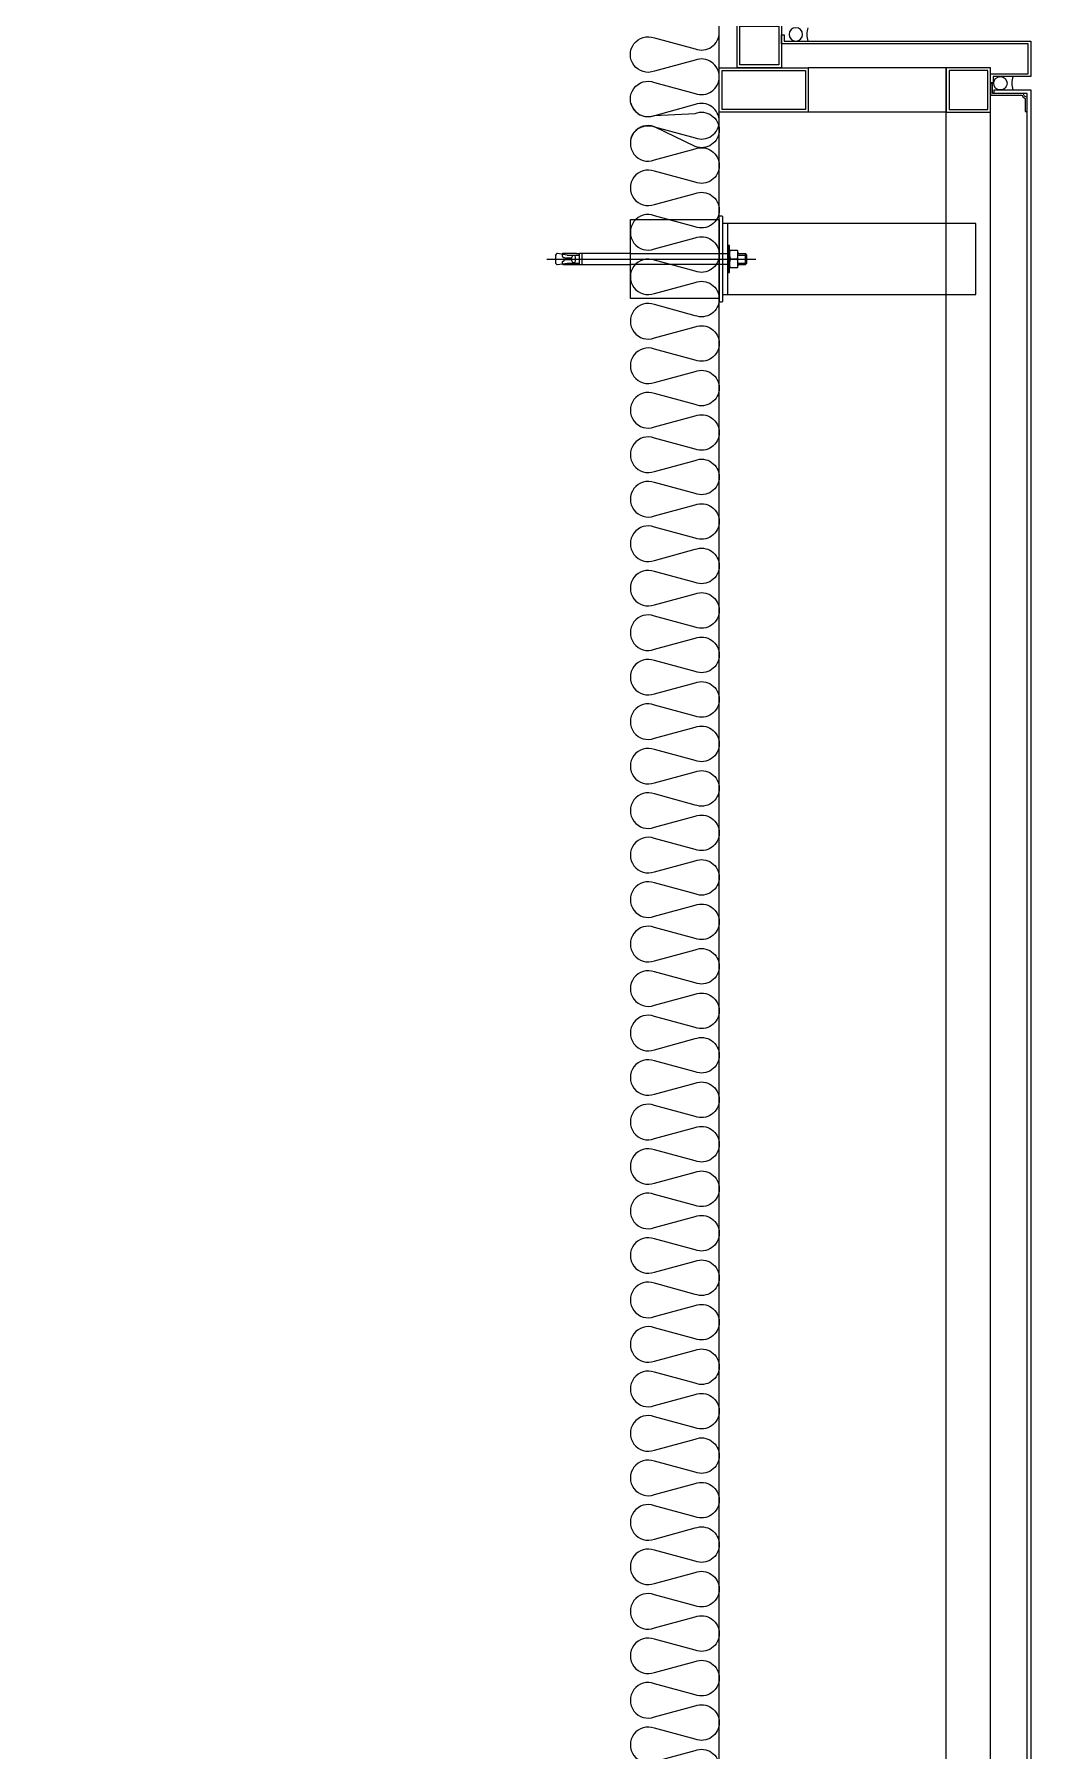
# Model space of a CAD drawing. Header units: millimetres. Extents: x 19868 to 801382, y -4805 to 85279.
# Drawn here: x 369118 to 370238, y 39237 to 41166 of the extents above; entities that cross this region are included whole.
import ezdxf

# ---------------------------------------------------------------- set-up
doc = ezdxf.new("R2010")
doc.units = ezdxf.units.MM
doc.header["$LTSCALE"] = 250
for name, color, linetype in [('0-Sheet', 7, 'Continuous'), ('A-ETC-8', 8, 'Continuous'), ('A-FIN', 6, 'Continuous'), ('ISL', 251, 'Continuous')]:
    doc.layers.add(name, color=color, linetype=linetype)

# ---------------------------------------------------------------- blocks, each defined once
blk = doc.blocks.new('A$C632c858f')
at = {"layer": 'A-ETC-8'}
blk.add_arc((-2.8, 0), 24, 341.8248, 18.1752, dxfattribs=at)
blk.add_ellipse((34, 0), major_axis=(7.59, 0), ratio=0.987937, dxfattribs=at)
blk = doc.blocks.new('A$Cae507117')
at = {"layer": 'A-ETC-8'}
for points in [[(-50, 0), (-50, -50), (0, -50), (0, 0)], [(-46.8, -3.2), (-46.8, -46.8), (-3.2, -46.8), (-3.2, -3.2)]]:
    blk.add_lwpolyline(points, close=True, dxfattribs=at)
blk = doc.blocks.new('너트 M12')
for p, q in [((-9, 0), (9, 0)), ((-9.5, -9), (-9.5, -0.5)), ((9, -9.5), (-9, -9.5)), ((0, -8.3), (0, -1.2)), ((9.5, -0.5), (9.5, -9))]:
    blk.add_line(p, q)
for centre, start, end in [((-9, -0.5), 90, 180), ((-9, -9), 180, 270), ((9, -0.5), 0, 90), ((9, -9), 270, 0)]:
    blk.add_arc(centre, 0.5, start, end)
at = {"extrusion": (0, 0, -1)}
for centre, major_axis, ratio, start_param, end_param in [((-4.8, -0.9), (-4.75, 0.31), 0.185359, -0.024388, 3.141593), ((4.8, -0.9), (4.75, 0.31), 0.185108, 3.141593, 6.30754), ((-4.8, -8.6), (4.75, 0.31), 0.187111, 0, 3.166211), ((4.8, -8.6), (-4.75, 0.31), 0.185991, 3.117121, 6.283185)]:
    blk.add_ellipse(centre, major_axis=major_axis, ratio=ratio, start_param=start_param, end_param=end_param, dxfattribs=at)
blk = doc.blocks.new('A$C5ebcaad0')
at = {"layer": 'A-ETC-8'}
for p, q in [((-449, -225), (-214, -225)), ((-439, -220.5), (-439, -229.5)), ((-437, -219), (-437.5, -219)), ((-437.5, -231), (-437, -231)), ((-426, -220.5), (-437, -219)), ((-437, -231), (-426, -229.5)), ((-431.6, -219.7), (-431.6, -221.5)), ((-431.6, -228.5), (-431.6, -230.2)), ((-431.1, -222.3), (-429.3, -223.5)), ((-431.1, -227.7), (-429.3, -226.5)), ((-415.6, -218.7), (-430.6, -218.7)), ((-430.6, -231.2), (-415.6, -231.2)), ((-421.1, -224), (-427.7, -224)), ((-421.1, -226), (-427.7, -226)), ((-426, -220.5), (-412, -220.5)), ((-426, -229.5), (-412, -229.5)), ((-420.6, -223.5), (-420.6, -223)), ((-420.6, -227), (-420.6, -226.5)), ((-416.6, -227), (-416.6, -223)), ((-415.6, -218.7), (-412.6, -218.7)), ((-415.6, -231.2), (-412.6, -231.2)), ((-412.6, -218.7), (-412.6, -231.2)), ((-412, -231), (-412, -219)), ((-409, -219), (-412, -219)), ((-412, -231), (-409, -231)), ((-409, -231), (-409, -219)), ((-355, -219), (-409, -219)), ((-409, -231), (-355, -231)), ((-355, -219), (-245.5, -219)), ((-245.5, -231), (-355, -231)), ((-234.2, -229.5), (-224, -229.5)), ((-234, -219), (-225.5, -219)), ((-234, -220.5), (-224, -220.5)), ((-234, -231), (-225.5, -231)), ((-225.5, -231), (-225.5, -219)), ((-224, -220.5), (-225.5, -219)), ((-224, -229.5), (-225.5, -231)), ((-224, -229.5), (-224, -220.5))]:
    blk.add_line(p, q, dxfattribs=at)
for points in [[(-255, -180.5), (-255, -269.5), (-355, -269.5), (-355, -180.5)], [(33.5, -185), (-251.5, -185), (-251.5, -265), (33.5, -265)], [(-251.5, -265), (-245.5, -265), (-245.5, -185), (-251.5, -185)], [(-245.5, -210), (-245.5, -240), (-243.5, -240), (-243.5, -210)]]:
    blk.add_lwpolyline(points, close=True, dxfattribs=at)
blk.add_lwpolyline([(-251.5, -177.5), (-251.5, -272.5, -0.414214), (-252.5, -273.5), (-255, -273.5), (-255, -176.5), (-252.5, -176.5, -0.414214)], format="xyb", close=True, dxfattribs=at)
for centre, radius, start, end in [((-437.5, -220.5), 1.5, 90, 180), ((-437.5, -229.5), 1.5, 180, 270), ((-430.6, -219.7), 1, 90, 180), ((-430.6, -221.5), 1, 180, 236.3099), ((-430.6, -228.5), 1, 123.6901, 180), ((-430.6, -230.2), 1, 180, 270), ((-427.7, -221), 3, 236.3099, 270), ((-427.7, -229), 3, 90, 123.6901), ((-421.1, -223.5), 0.5, 270, 0), ((-421.1, -226.5), 0.5, 0, 90), ((-418.6, -223), 2, 90, 180), ((-418.6, -227), 2, 180, 270), ((-418.6, -223), 2, 0, 90), ((-418.6, -227), 2, 270, 0)]:
    blk.add_arc(centre, radius, start, end, dxfattribs=at)
at = {"layer": 'A-ETC-8', "xscale": -1, "rotation": 90}
blk.add_blockref('너트 M12', (-243.5, -225), dxfattribs=at)
blk = doc.blocks.new('A$C74a2a393')
at = {"layer": 'A-ETC-8'}
for points in [[(-50, -100), (-50, 0), (0, 0), (0, -100)], [(-46.8, -96.8), (-46.8, -3.2), (-3.2, -3.2), (-3.2, -96.8)]]:
    blk.add_lwpolyline(points, close=True, dxfattribs=at)

msp = doc.modelspace()

# ---------------------------------------------------------------- linework, layer by layer
at = {"layer": '0-Sheet', "elevation": 0}
msp.add_lwpolyline([(370193.2, 41111.9), (370193.2, 41121.9), (370235.2, 41121.9), (370235.2, 41155.9), (369958.2, 41155.9), (369958.2, 41165.9), (369961.2, 41165.9), (369961.2, 41165.9), (369961.2, 41158.9), (370238.2, 41158.9), (370238.2, 41118.9), (370196.2, 41118.9), (370196.2, 41111.9), (370196.2, 41111.9)], close=True, dxfattribs=at)
at = {"layer": 'A-ETC-8'}
for p, q in [((370143.2, 41128.9), (369988.2, 41128.9)), ((370143.2, 35608.9, 0), (370143.2, 41128.9)), ((370193.2, 35608.9, 0), (370193.2, 41128.9)), ((370143.2, 41078.9), (369988.2, 41078.9))]:
    msp.add_line(p, q, dxfattribs=at)
at = {"layer": 'A-ETC-8', "elevation": 0}
msp.add_lwpolyline([(370230.2, 41099.9), (370195.2, 41099.9), (370195.2, 41110.9), (370193.2, 41110.9), (370193.2, 41097.9), (370228.6, 41097.9, 0.226541), (370232.2, 41094.3), (370232.2, 41079.6), (370234.2, 41079.6), (370234.2, 41095.9, -0.414214)], format="xyb", close=True, dxfattribs=at)
at = {"layer": 'A-FIN', "elevation": 0}
msp.add_lwpolyline([(370197.2, 41099.9), (370197.2, 41103.9), (370238.2, 41103.9), (370238.2, 38336.4), (370197.2, 38336.4), (370197.2, 38340.4), (370234.2, 38340.4), (370234.2, 41099.9), (370197.2, 41099.9)], close=True, dxfattribs=at)
at = {"layer": 'ISL'}
msp.add_lwpolyline([(369118.2, 34508.9), (369118.2, 33808.9), (369888.2, 33808.9), (369888.2, 44428.9)], dxfattribs=at)
for points in [[(369788.8, 41048.7, -0.446849), (369815.3, 41062.4), (369861.1, 41050, 0.524856), (369888.2, 41068.7, 0.524856), (369861.1, 41087.4), (369815.3, 41075, -1.449198), (369815.3, 41112.4), (369861.1, 41100, 0.524856), (369888.2, 41118.7, 0.524856), (369861.1, 41137.4), (369815.3, 41125, -1.449198), (369815.3, 41162.4), (369861.1, 41150, 0.524856), (369888.2, 41168.7, 0.524856)], [(369788.8, 41088.9, 0.446849), (369815.3, 41075.2), (369861.1, 41077.6, -0.524856), (369888.2, 41058.9, -0.524856), (369861.1, 41040.2), (369815.3, 41062.6, 1.449198), (369815.3, 41025.2), (369861.1, 41037.6, -0.524856), (369888.2, 41018.9, -0.524856), (369861.1, 41000.2), (369815.3, 41012.6, 1.449198), (369815.3, 40975.2), (369861.1, 40987.6, -0.524856), (369888.2, 40968.9, -0.524856), (369861.1, 40950.2), (369815.3, 40962.6, 1.449198), (369815.3, 40925.2), (369861.1, 40937.6, -0.524856), (369888.2, 40918.9, -0.524856), (369861.1, 40900.2), (369815.3, 40912.6, 1.449198), (369815.3, 40875.2), (369861.1, 40887.6, -0.524856), (369888.2, 40868.9, -0.524856), (369861.1, 40850.2), (369815.3, 40862.6, 1.449198), (369815.3, 40825.2), (369861.1, 40837.6, -0.524856), (369888.2, 40818.9, -0.524856), (369861.1, 40800.2), (369815.3, 40812.6, 1.449198), (369815.3, 40775.2), (369861.1, 40787.6, -0.524856), (369888.2, 40768.9, -0.524856), (369861.1, 40750.2), (369815.3, 40762.6, 1.449198), (369815.3, 40725.2), (369861.1, 40737.6, -0.524856), (369888.2, 40718.9, -0.524856), (369861.1, 40700.2), (369815.3, 40712.6, 1.449198), (369815.3, 40675.2), (369861.1, 40687.6, -0.524856), (369888.2, 40668.9, -0.524856), (369861.1, 40650.2), (369815.3, 40662.6, 1.449198), (369815.3, 40625.2), (369861.1, 40637.6, -0.524856), (369888.2, 40618.9, -0.524856), (369861.1, 40600.2), (369815.3, 40612.6, 1.449198), (369815.3, 40575.2), (369861.1, 40587.6, -0.524856), (369888.2, 40568.9, -0.524856), (369861.1, 40550.2), (369815.3, 40562.6, 1.449198), (369815.3, 40525.2), (369861.1, 40537.6, -0.524856), (369888.2, 40518.9, -0.524856), (369861.1, 40500.2), (369815.3, 40512.6, 1.449198), (369815.3, 40475.2), (369861.1, 40487.6, -0.524856), (369888.2, 40468.9, -0.524856), (369861.1, 40450.2), (369815.3, 40462.6, 1.449198), (369815.3, 40425.2), (369861.1, 40437.6, -0.524856), (369888.2, 40418.9, -0.524856), (369861.1, 40400.2), (369815.3, 40412.6, 1.449198), (369815.3, 40375.2), (369861.1, 40387.6, -0.524856), (369888.2, 40368.9, -0.524856), (369861.1, 40350.2), (369815.3, 40362.6, 1.449198), (369815.3, 40325.2), (369861.1, 40337.6, -0.524856), (369888.2, 40318.9, -0.524856), (369861.1, 40300.2), (369815.3, 40312.6, 1.449198), (369815.3, 40275.2), (369861.1, 40287.6, -0.524856), (369888.2, 40268.9, -0.524856), (369861.1, 40250.2), (369815.3, 40262.6, 1.449198), (369815.3, 40225.2), (369861.1, 40237.6, -0.524856), (369888.2, 40218.9, -0.524856), (369861.1, 40200.2), (369815.3, 40212.6, 1.449198), (369815.3, 40175.2), (369861.1, 40187.6, -0.524856), (369888.2, 40168.9, -0.524856), (369861.1, 40150.2), (369815.3, 40162.6, 1.449198), (369815.3, 40125.2), (369861.1, 40137.6, -0.524856), (369888.2, 40118.9, -0.524856), (369861.1, 40100.2), (369815.3, 40112.6, 1.449198), (369815.3, 40075.2), (369861.1, 40087.6, -0.524856), (369888.2, 40068.9, -0.524856), (369861.1, 40050.2), (369815.3, 40062.6, 1.449198), (369815.3, 40025.2), (369861.1, 40037.6, -0.524856), (369888.2, 40018.9, -0.524856), (369861.1, 40000.2), (369815.3, 40012.6, 1.449198), (369815.3, 39975.2), (369861.1, 39987.6, -0.524856), (369888.2, 39968.9, -0.524856), (369861.1, 39950.2), (369815.3, 39962.6, 1.449198), (369815.3, 39925.2), (369861.1, 39937.6, -0.524856), (369888.2, 39918.9, -0.524856), (369861.1, 39900.2), (369815.3, 39912.6, 1.449198), (369815.3, 39875.2), (369861.1, 39887.6, -0.524856), (369888.2, 39868.9, -0.524856), (369861.1, 39850.2), (369815.3, 39862.6, 1.449198), (369815.3, 39825.2), (369861.1, 39837.6, -0.524856), (369888.2, 39818.9, -0.524856), (369861.1, 39800.2), (369815.3, 39812.6, 1.449198), (369815.3, 39775.2), (369861.1, 39787.6, -0.524856), (369888.2, 39768.9, -0.524856), (369861.1, 39750.2), (369815.3, 39762.6, 1.449198), (369815.3, 39725.2), (369861.1, 39737.6, -0.524856), (369888.2, 39718.9, -0.524856), (369861.1, 39700.2), (369815.3, 39712.6, 1.449198), (369815.3, 39675.2), (369861.1, 39687.6, -0.524856), (369888.2, 39668.9, -0.524856), (369861.1, 39650.2), (369815.3, 39662.6, 1.449198), (369815.3, 39625.2), (369861.1, 39637.6, -0.524856), (369888.2, 39618.9, -0.524856), (369861.1, 39600.2), (369815.3, 39612.6, 1.449198), (369815.3, 39575.2), (369861.1, 39587.6, -0.524856), (369888.2, 39568.9, -0.524856), (369861.1, 39550.2), (369815.3, 39562.6, 1.449198), (369815.3, 39525.2), (369861.1, 39537.6, -0.524856), (369888.2, 39518.9, -0.524856), (369861.1, 39500.2), (369815.3, 39512.6, 1.449198), (369815.3, 39475.2), (369861.1, 39487.6, -0.524856), (369888.2, 39468.9, -0.524856), (369861.1, 39450.2), (369815.3, 39462.6, 1.449198), (369815.3, 39425.2), (369861.1, 39437.6, -0.524856), (369888.2, 39418.9, -0.524856), (369861.1, 39400.2), (369815.3, 39412.6, 1.449198), (369815.3, 39375.2), (369861.1, 39387.6, -0.524856), (369888.2, 39368.9, -0.524856), (369861.1, 39350.2), (369815.3, 39362.6, 1.449198), (369815.3, 39325.2), (369861.1, 39337.6, -0.524856), (369888.2, 39318.9, -0.524856), (369861.1, 39300.2), (369815.3, 39312.6, 1.449198), (369815.3, 39275.2), (369861.1, 39287.6, -0.524856), (369888.2, 39268.9, -0.524856), (369861.1, 39250.2), (369815.3, 39262.6, 1.449198), (369815.3, 39225.2), (369861.1, 39237.6, -0.524856), (369888.2, 39218.9, -0.524856)]]:
    msp.add_lwpolyline(points, format="xyb", dxfattribs=at)

# ---------------------------------------------------------------- block references
at = {"layer": 'A-ETC-8', "xscale": -1}
for name, p in [('A$Cae507117', (369908.2, 41178.9)), ('A$C632c858f', (370008.2, 41166.4))]:
    msp.add_blockref(name, p, dxfattribs=at)
at = {"layer": 'A-ETC-8'}
for name, p, rotation in [('A$C74a2a393', (369888.2, 41128.9), 90), ('A$Cae507117', (370143.2, 41078.9), 180), ('A$C632c858f', (370238.2, 41111.4), 180)]:
    msp.add_blockref(name, p, dxfattribs=dict(at, rotation=rotation))
msp.add_blockref('A$C5ebcaad0', (370143.2, 41138.9), dxfattribs=at)

doc.saveas('drawing.dxf')
